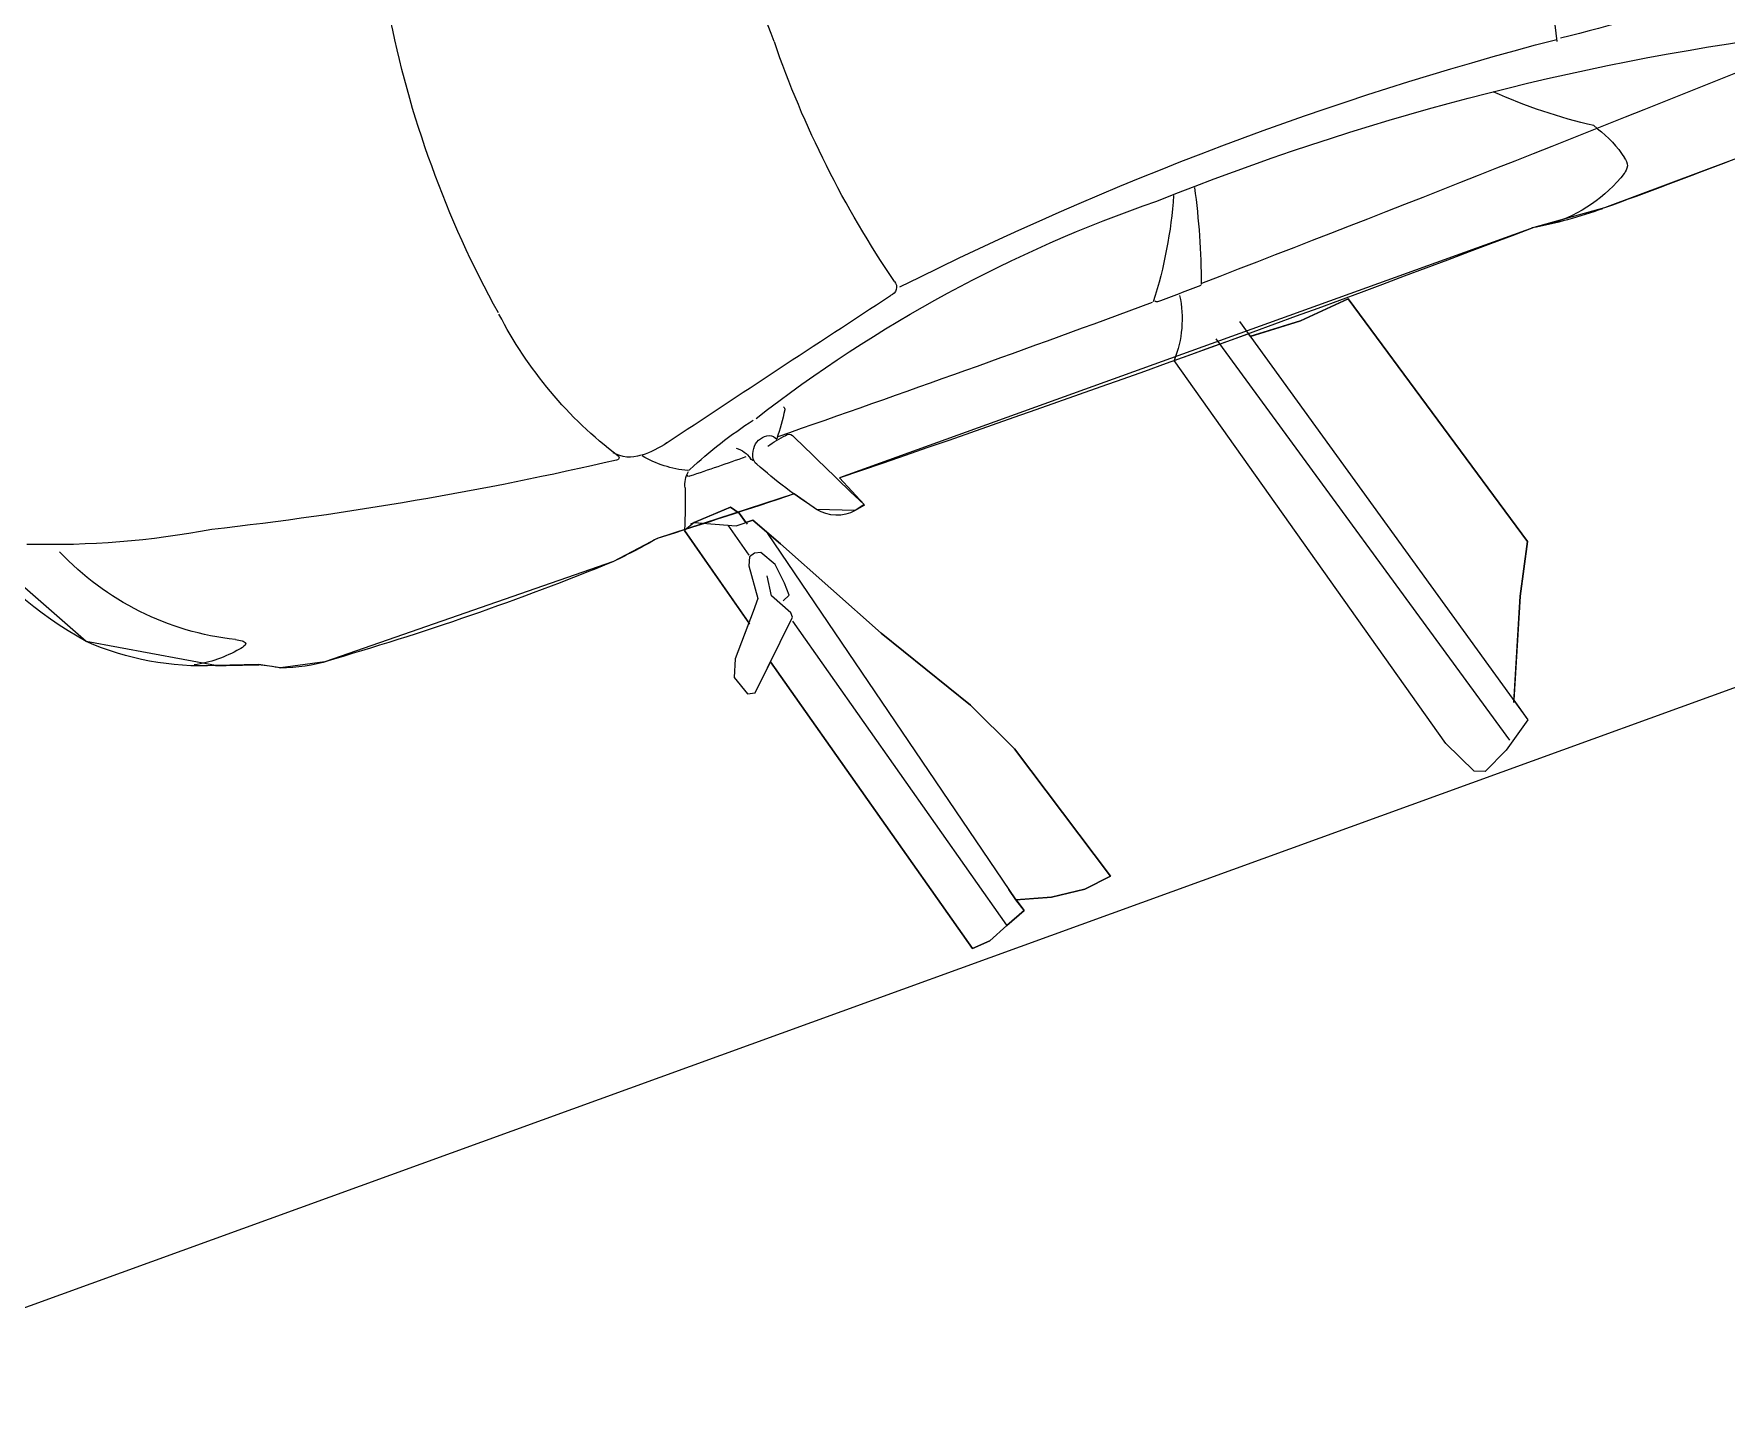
# Model space of a CAD drawing. Extents: x -2050 to 29725, y -1777 to 6820.
# Drawn here: x 8163.5 to 8523.7, y 541.6 to 835.5 of the extents above; entities that cross this region are included whole.
import ezdxf

# ---------------------------------------------------------------- set-up
doc = ezdxf.new("R2010")
doc.units = 0
doc.header["$LTSCALE"] = 25
doc.header["$MEASUREMENT"] = 0
doc.layers.get('0').update_dxf_attribs({"color": 9, "lineweight": 9})
doc.layers.add('04', color=9, linetype='Continuous', lineweight=9)
doc.layers.add('06D', color=9, linetype='Continuous', lineweight=9)

# ---------------------------------------------------------------- blocks, each defined once
blk = doc.blocks.new('Group-321-1')
at = {"lineweight": 0}
blk.add_line((384783.0404, 69371.037), (384783.0455, 69371.0295), dxfattribs=at)
blk.add_lwpolyline([(384783.0089, 69371.3289), (384782.8745, 69371.074), (384782.8143, 69370.9298), (384782.099, 69369.5315), (384782.0492, 69369.5901), (384782.0346, 69369.5732), (384782.0266, 69369.4913), (384782.053, 69369.4394), (384781.9224, 69369.1627), (384781.8618, 69369.0762), (384781.5727, 69368.4935), (384781.5478, 69368.4017), (384781.5488, 69368.3546), (384781.5351, 69368.2638), (384781.5515, 69367.9843), (384781.5515, 69367.9843), (384781.749, 69367.6906)], dxfattribs=at)
for centre, radius, start, end in [((384793.5272, 69365.622), 11.9668, 150.13727, 152.89723), ((384800.1056, 69364.1963), 18.1799, 156.13496, 158.24111), ((384865.0479, 69325.7189), 93.6961, 150.803073, 151.627747), ((384777.8715, 69372.8535), 5.6052, 330.8944, 345.1644), ((384782.9706, 69371.0742), 0.0369, 91.8, 120.3439), ((384782.963, 69371.0791), 0.0326, 45.4864, 78.5544), ((384783.1168, 69370.8333), 0.3186, 120.9729, 155.4756), ((384782.8486, 69370.9332), 0.2179, 28.7618, 50.9848), ((384783.7734, 69370.6126), 1.0105, 153.0695, 161.9186), ((384784.1506, 69371.1377), 1.1104, 185.593, 197.2706), ((384822.9409, 69349.5203), 45.4809, 151.91783, 153.89663), ((384782.7341, 69368.9325), 2.0531, 60.6822, 76.5032), ((384776.6075, 69373.5829), 7.1236, 326.0794, 338.11644), ((384782.4965, 69369.975), 0.2388, 70.6349, 104.3906), ((384825.273, 69347.607), 48.3027, 152.0551, 152.17195), ((384782.4028, 69368.6925), 1.5636, 74.9854, 82.5895), ((384821.1879, 69350.0129), 43.565, 152.47687, 153.59071), ((384782.7293, 69369.2079), 0.9545, 86.6279, 100.516), ((384782.5618, 69370.1533), 0.00585, 151.7805, 223.8989), ((384780.1046, 69371.4451), 2.9727, 314.8855, 333.6766), ((384782.5149, 69369.582), 0.0186, 41.3859, 155.3161), ((384782.0988, 69369.5256), 0.08, 143.4719, 205.3483), ((384782.1495, 69369.4974), 0.1377, 137.1664, 146.6022), ((384967.4628, 69508.0027), 231.379, 216.741616, 216.794011), ((384678.7517, 69458.2208), 136.4506, 319.252602, 319.492588), ((384783.958, 69371.212), 2.1585, 228.5422, 243.7224), ((384782.9196, 69369.9112), 0.9868, 205.182, 214.4777), ((384795.1786, 69363.075), 14.5872, 154.13193, 155.3338), ((384782.1667, 69369.4142), 0.0112, 312.8599, 34.8105), ((384781.9661, 69369.5433), 0.2494, 316.3484, 326.7202), ((384782.1506, 69369.3741), 0.0194, 352.1473, 47.0793), ((384782.2653, 69368.9144), 0.4843, 94.4328, 101.9444), ((384782.228, 69369.389), 0.00831, 38.2323, 92.0308), ((384782.1239, 69369.3634), 0.0209, 210.1338, 261.901), ((384782.122, 69369.3451), 0.00941, 178.2704, 230.3207), ((384782.1321, 69369.3799), 0.0386, 287.1711, 347.5368), ((384791.1445, 69364.8055), 10.0957, 153.3898, 154.10666), ((384781.4441, 69369.9694), 0.9862, 309.9162, 319.8631), ((384782.0852, 69369.2999), 0.0489, 5.7791, 50.9893), ((384782.1316, 69369.3958), 0.0541, 258.6932, 282.7156), ((384784.0189, 69371.1807), 2.1585, 241.9337, 257.114), ((384781.8012, 69367.5574), 1.667, 81.8864, 84.9423), ((384782.0501, 69369.2603), 0.0543, 255.4486, 293.8595), ((384782.0653, 69369.2123), 0.00351, 147.6525, 275.8013), ((384782.3152, 69369.2019), 0.2415, 178.3112, 202.8017), ((384782.0803, 69369.2075), 0.00659, 121.6403, 166.7715), ((384783.0277, 69368.3243), 1.3873, 142.8163, 147.1796), ((384782.2724, 69369.0259), 0.196, 137.8698, 155.4348), ((384782.1584, 69369.074), 0.0723, 153.7582, 202.5543), ((384787.0532, 69366.1374), 5.9654, 150.48594, 156.73647), ((384789.1281, 69366.4456), 7.5187, 159.68697, 166.35156), ((384782.0818, 69369.0554), 0.00481, 20.9384, 175.9317), ((384782.8576, 69369.5029), 0.8909, 210.0252, 235.5657), ((384783.6274, 69370.5018), 2.1511, 233.7694, 242.9353), ((384783.6345, 69370.4982), 2.1511, 242.7208, 251.8868), ((384781.8971, 69368.3577), 0.3521, 155.6746, 172.8272), ((384781.2507, 69368.3722), 0.2986, 356.6067, 5.6602), ((384764.3472, 69370.8859), 17.3868, 351.32617, 351.63129), ((384781.8007, 69368.141), 0.2809, 142.998, 163.907), ((384781.6108, 69368.2877), 0.0411, 126.4313, 146.9765), ((384781.5894, 69368.3179), 0.00398, 74.7912, 133.7856), ((384781.5845, 69368.3135), 0.0102, 1.6376, 54.3963), ((384781.5006, 69368.3013), 0.0949, 358.817, 7.3839), ((384782.2012, 69368.2894), 0.6058, 179.0659, 219.4798), ((384782.1373, 69368.159), 0.6112, 170.0439, 196.5991), ((384783.574, 69367.6511), 1.8423, 162.0199, 174.3284), ((384782.3166, 69368.2853), 0.8221, 201.4762, 226.3392)]:
    blk.add_arc(centre, radius, start, end, dxfattribs=at)
blk = doc.blocks.new('Group-322-1')
for p, q in [((384781.331, 69370.2105), (384781.2966, 69370.1597)), ((384781.5743, 69369.9737), (384781.331, 69370.2105)), ((384781.2966, 69370.1597), (384781.2703, 69370.0916)), ((384781.2703, 69370.0916), (384781.2557, 69370.0172)), ((384781.2352, 69370.0373), (384781.1991, 69370.0045)), ((384781.2557, 69370.0172), (384781.2352, 69370.0373)), ((384781.1991, 69370.0045), (384781.1619, 69369.9731)), ((384781.784, 69369.4706), (384781.1997, 69370.004)), ((384781.9623, 69369.3941), (384781.2557, 69370.0169)), ((384781.2557, 69370.0169), (384781.2754, 69369.9991)), ((384781.1619, 69369.9731), (384781.1407, 69369.9383)), ((384781.6545, 69369.8691), (384781.5743, 69369.9737)), ((384781.1407, 69369.9383), (384781.6919, 69369.4347)), ((384781.7823, 69369.6607), (384781.6545, 69369.8691)), ((384781.9441, 69369.4245), (384781.7823, 69369.6607)), ((384781.6228, 69369.4109), (384781.7921, 69369.4695)), ((384781.7921, 69369.4695), (384781.8013, 69369.4647)), ((384781.8013, 69369.4647), (384781.8317, 69369.4193)), ((384781.8241, 69369.4453), (384781.8377, 69369.4563)), ((384781.8377, 69369.4563), (384781.862, 69369.4435)), ((384781.8317, 69369.4193), (384781.8727, 69369.4049)), ((384781.862, 69369.4435), (384781.8993, 69369.4183)), ((384781.8993, 69369.4183), (384781.9205, 69369.3851)), ((384781.9863, 69369.3597), (384781.9441, 69369.4245)), ((384781.6183, 69369.395), (384781.6228, 69369.4109)), ((384781.6494, 69369.3621), (384781.6183, 69369.395)), ((384781.7937, 69369.3845), (384781.6889, 69369.3595)), ((384781.7664, 69369.3807), (384781.9464, 69369.2177)), ((384781.8226, 69369.3912), (384781.7937, 69369.3845)), ((384781.8894, 69369.3631), (384781.8226, 69369.3912)), ((384781.9205, 69369.3851), (384781.9175, 69369.372)), ((384781.6889, 69369.3595), (384781.6494, 69369.3621)), ((384781.9084, 69369.3622), (384781.8894, 69369.3631)), ((384781.9175, 69369.372), (384781.9084, 69369.3622)), ((384781.9692, 69369.3081), (384781.9114, 69369.3606)), ((384781.97, 69369.3257), (384781.9863, 69369.3597)), ((384781.9978, 69369.329), (384781.9767, 69369.3483)), ((384781.9625, 69369.2298), (384782.008, 69369.3088)), ((384781.9659, 69369.2362), (384781.97, 69369.3257)), ((384782.008, 69369.3088), (384781.9978, 69369.329))]:
    blk.add_line(p, q)
blk.add_lwpolyline([(384781.331, 69370.2105), (384781.5743, 69369.9737), (384781.6545, 69369.8691), (384781.7823, 69369.6607), (384781.9441, 69369.4245), (384781.9863, 69369.3597), (384781.9796, 69369.3457), (384781.9978, 69369.329), (384782.008, 69369.3088), (384781.9659, 69369.2362), (384781.9464, 69369.2177), (384781.7687, 69369.3785), (384781.6889, 69369.3595), (384781.6494, 69369.3621), (384781.6183, 69369.395), (384781.6228, 69369.4109), (384781.6919, 69369.4347), (384781.1407, 69369.9383), (384781.1619, 69369.9731), (384781.1991, 69370.0045), (384781.2352, 69370.0373), (384781.2557, 69370.0169), (384781.2703, 69370.0916), (384781.2966, 69370.1597)], close=True)
blk = doc.blocks.new('Group-324-1')
for p, q in [((384781.7733, 69371.0498), (384781.7031, 69371.0121)), ((384782.5366, 69370.3335), (384781.7733, 69371.0498)), ((384781.7031, 69371.0121), (384781.6524, 69370.9735)), ((384782.4941, 69370.2883), (384781.7252, 69371.016)), ((384781.8057, 69371.015), (384782.0321, 69370.9999)), ((384782.0321, 69370.9999), (384782.1497, 69371.0007)), ((384782.1497, 69371.0007), (384782.6141, 69370.5571)), ((384781.6524, 69370.9735), (384781.6499, 69370.9499)), ((384781.6499, 69370.9499), (384781.7011, 69370.8824)), ((384781.7011, 69370.8824), (384782.4371, 69370.2063)), ((384782.6141, 69370.5571), (384782.5545, 69370.4624)), ((384782.5545, 69370.4624), (384782.5076, 69370.3596))]:
    blk.add_line(p, q)
blk.add_lwpolyline([(384782.6141, 69370.5571), (384782.1497, 69371.0007), (384782.0321, 69370.9999), (384781.8107, 69371.0146), (384781.7733, 69371.0498), (384781.7031, 69371.0121), (384781.6524, 69370.9735), (384781.6499, 69370.9499), (384781.7011, 69370.8824), (384782.4371, 69370.2063), (384782.5131, 69370.3555), (384782.5079, 69370.3604), (384782.5545, 69370.4624)], close=True)
blk = doc.blocks.new('p-audi_arac')
at = {"layer": '06D', "lineweight": 0, "flags": 128}
blk.add_lwpolyline([(695.6, 0.8), (-4.4, 0.8), (-4.4, 400.8), (695.6, 400.8)], close=True, dxfattribs=at)
at = {"layer": '04', "xscale": 100, "yscale": 100, "zscale": 100, "rotation": 117.1763778173342}
for name in ['Group-321-1', 'Group-324-1', 'Group-322-1']:
    blk.add_blockref(name, (23745751.03, -31061967.79), dxfattribs=at)

msp = doc.modelspace()

# ---------------------------------------------------------------- block references
at = {"layer": '04', "xscale": -1, "rotation": 19.9319625242744}
msp.add_blockref('p-audi_arac', (8753.2, 777.99), dxfattribs=at)

doc.saveas('drawing.dxf')
